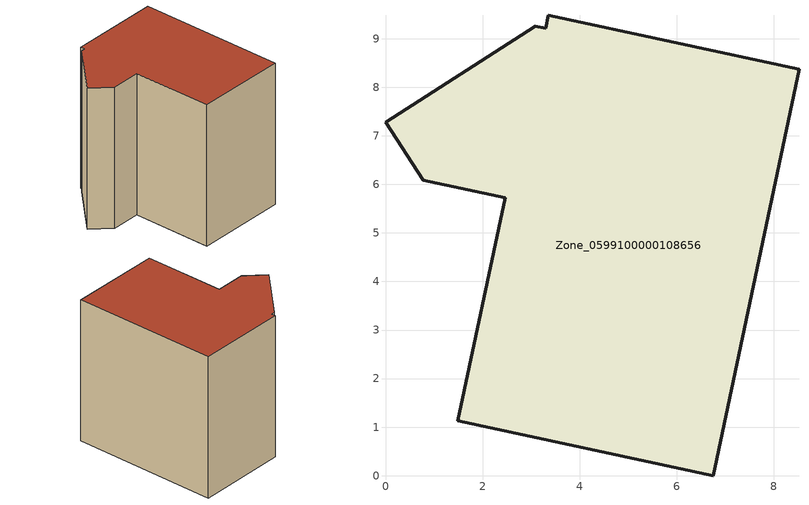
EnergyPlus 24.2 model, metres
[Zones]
Zone_0599100000108656
 floor ground (C_G): 3.3,9.22 3.35,9.48 8.52,8.37 6.75,0 1.49,1.13 2.46,5.72 0.78,6.08 0,7.28 3.09,9.26 z0
 wall outside (C_F): 0.78,6.08 2.46,5.72 1.49,1.13 6.75,0 8.52,8.37 3.35,9.48 3.3,9.22 3.09,9.26 0,7.28 0.78,6.08 z0:8.45
 roof outside (C_R): 1.49,1.13 6.75,0 8.52,8.37 3.35,9.48 3.3,9.22 3.09,9.26 0,7.28 0.78,6.08 2.46,5.72 z8.45
[BUILDING]
Pand.0599100000108656: North Axis=0; Terrain=City; Loads Convergence Tolerance Value=0.04; Temperature Convergence Tolerance Value=0.4; Solar Distribution=FullExterior; Maximum Number of Warmup Days=25; Minimum Number of Warmup Days=1
[Site:Location]
Rotterdam.The.Hague.AP_ZH_NLD Design_Conditions: Latitude=51.96; Longitude=4.45; Time Zone=1; Elevation=-4.5
[SITE:GROUNDTEMPERATURE:BUILDINGSURFACE]
18, 18, 18, 18, 18, 18, 18, 18, 18, 18, 18, 18
[MATERIAL] Thermal Absorptance=0.9; Solar Absorptance=0.7; Visible Absorptance=0.7
Name | Roughness | Thickness | Conductivity | Density | Specific Heat
G.TC.1975-1991 | MediumSmooth | 0.15 | 0.288461 | 540 | 1210
F.TC.1975-1991 | Rough | 0.3 | 0.230769 | 1920 | 840
R.TC.1975-1991 | MediumRough | 0.2 | 0.153846 | 1500 | 1000
[CONSTRUCTION]
C_G: G.TC.1975-1991
C_F: F.TC.1975-1991
C_R: R.TC.1975-1991
[ZONE]
Zone_0599100000108656: Type=1; Multiplier=1; Ceiling Height=Autocalculate; Volume=Autocalculate; Floor Area=autocalculate; Part of Total Floor Area=Yes
[ZONEINFILTRATION:DESIGNFLOWRATE]
Infil_Zone_0599100000108656: Zone or ZoneList or Space or SpaceList=Zone_0599100000108656; Schedule=AlwaysOn; Design Flow Rate Calculation Method=Flow/Area; Flow Rate per Floor Area=0.003; Constant Term Coefficient=1; Temperature Term Coefficient=0; Velocity Term Coefficient=0; Velocity Squared Term Coefficient=0
[HVACTEMPLATE:ZONE:IDEALLOADSAIRSYSTEM]
Zone_0599100000108656: Maximum Heating Supply Air Temperature=50; Minimum Cooling Supply Air Temperature=13; Maximum Heating Supply Air Humidity Ratio=0.0156; Minimum Cooling Supply Air Humidity Ratio=0.0077; Heating Limit=NoLimit; Cooling Limit=NoLimit; Dehumidification Control Type=ConstantSensibleHeatRatio; Cooling Sensible Heat Ratio=0.7; Dehumidification Setpoint=60; Humidification Control Type=None; Humidification Setpoint=30; Outdoor Air Method=None; Outdoor Air Flow Rate per Person=0.00944; Outdoor Air Flow Rate per Zone Floor Area=0; Outdoor Air Flow Rate per Zone=0; Demand Controlled Ventilation Type=None; Outdoor Air Economizer Type=NoEconomizer; Heat Recovery Type=None; Sensible Heat Recovery Effectiveness=0.7; Latent Heat Recovery Effectiveness=0.65
[ZONECONTROL:THERMOSTAT]
ThermostatControl_Zone_0599100000108656: Zone or ZoneList=Zone_0599100000108656; Control Type Schedule=DualSetpointControlType; Control 1=Thermostat_Zone_0599100000108656; Temperature Difference Between Cutout And Setpoint=0
[THERMOSTATSETPOINT:DUALSETPOINT]
Thermostat_Zone_0599100000108656: Heating Setpoint Temperature Schedule=HeatingSetpoint_Zone_0599100000108656; Cooling Setpoint Temperature Schedule=CoolingSetpoint_Zone_0599100000108656
[SCHEDULE:COMPACT]
HeatingSetpoint_Zone_0599100000108656: Through: 12/31, For: AllDays, Until: 24:00, 21
CoolingSetpoint_Zone_0599100000108656: Through: 12/31, For: AllDays, Until: 24:00, 24
DualSetpointControlType: Through: 12/31, For: AllDays, Until: 24:00, 4
AlwaysOn: Through: 12/31, For: AllDays, Until: 24:00, 1
